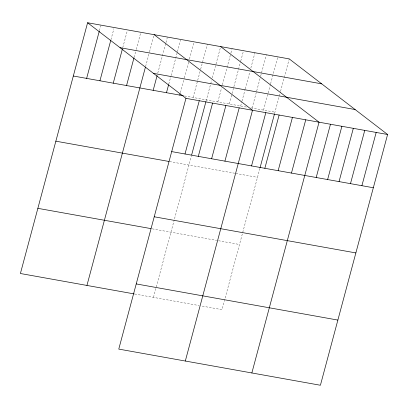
<?xml version="1.0" encoding="UTF-8"?>
<svg xmlns="http://www.w3.org/2000/svg" width="408" height="408" viewBox="0 0 408 408"><rect width="100%" height="100%" fill="white"/><g stroke="black" fill="none" stroke-linecap="round" stroke-linejoin="round"><path stroke-width="0.31" stroke-dasharray="2.04 1.53" d="M99.424 30.646L100.735 25.745M110.93 39.765L113.878 28.744M122.757 47.66L127.352 30.518M134.099 57.39L136.068 50.046M136.231 49.434L140.658 32.905M145.6 66.514L149.374 52.433M149.537 51.821L153.806 35.904M157.763 73.185L165.801 43.187M165.964 42.575L167.275 37.674M168.774 84.14L170.906 76.184M171.069 75.572L177.302 52.306M177.47 51.694L180.586 40.06M180.443 92.647L184.212 78.566M184.38 77.954L188.644 62.036M189.465 58.976L193.729 43.059M193.091 97.481L197.523 80.952M197.686 80.34L200.476 69.936M200.639 69.319L207.366 44.222M153.479 297.371L174.216 219.989M174.542 218.764L191.316 156.157M206.081 101.056L211.65 80.279M212.308 77.831L220.672 46.609M217.826 101.918L221.6 87.837M222.421 84.777L230.785 53.555M230.948 52.943L232.101 48.654M229.255 103.969L231.877 94.172M232.04 93.559L240.572 61.725M240.735 61.113L243.525 50.704M240.679 106.014L241.827 101.73M241.99 101.118L245.106 89.485M245.274 88.873L249.864 71.732M250.849 68.059L254.949 52.754M252.103 108.064L256.535 91.535M256.698 90.923L260.472 76.842M260.636 76.23L266.378 54.8M263.532 110.114L267.959 93.58M268.122 92.968L270.422 84.4M270.586 83.788L277.802 56.85M259.876 168.448L222.039 309.662L200.986 305.888M274.64 113.347L280.373 91.958M280.536 91.346L289.231 58.9M184.625 95.967L247.294 107.202M250.905 107.85L274.956 112.159M169.58 161.573L234.641 173.237M235.844 173.456L257.494 177.337M152.189 228.837L216.648 240.389M218.453 240.715L239.501 244.489M134.727 294.01L199.186 305.567"/><path stroke-width="0.61" d="M87.593 22.746L185.961 98.338L118.769 349.1L320.408 385.254L387.6 134.487L289.231 58.9L87.593 22.746L20.4 273.513L134.125 293.903M86.629 78.397L99.261 31.258M99.934 80.784L110.762 40.377M113.246 83.171L122.431 48.883M126.551 85.552L133.936 58.002M86.94 285.442L145.437 67.126M153.168 90.326L157.106 75.633M166.479 92.713L168.611 84.752M179.785 95.1L180.112 93.876M185.002 153.984L199.272 100.725M191.638 154.974L205.923 101.648M198.308 156.371L212.578 103.107M211.614 158.758L225.889 105.493M224.925 161.145L239.195 107.88M185.314 361.034L252.506 110.267L154.132 34.68M251.542 165.913L265.812 112.654M260.034 167.856L274.482 113.939M264.848 168.3L279.118 115.036M278.154 170.687L292.429 117.422M291.465 173.074L305.735 119.809M251.853 372.963L319.046 122.196L220.672 46.609M316.2 177.506L330.47 124.241M327.624 179.556L341.894 126.291M339.048 181.601L353.323 128.341M350.477 183.651L364.747 130.387M361.901 185.701L376.176 132.437M120.054 47.69L321.693 83.844M153.5 73.394L355.139 109.543M73.323 76.01L183.416 95.747M185.961 98.338L387.6 134.487M171.691 151.597L373.33 187.746M55.855 141.188L168.973 161.466M154.229 216.776L355.863 252.924M37.862 208.34L150.98 228.618M136.236 283.927L337.87 320.076"/></g></svg>
